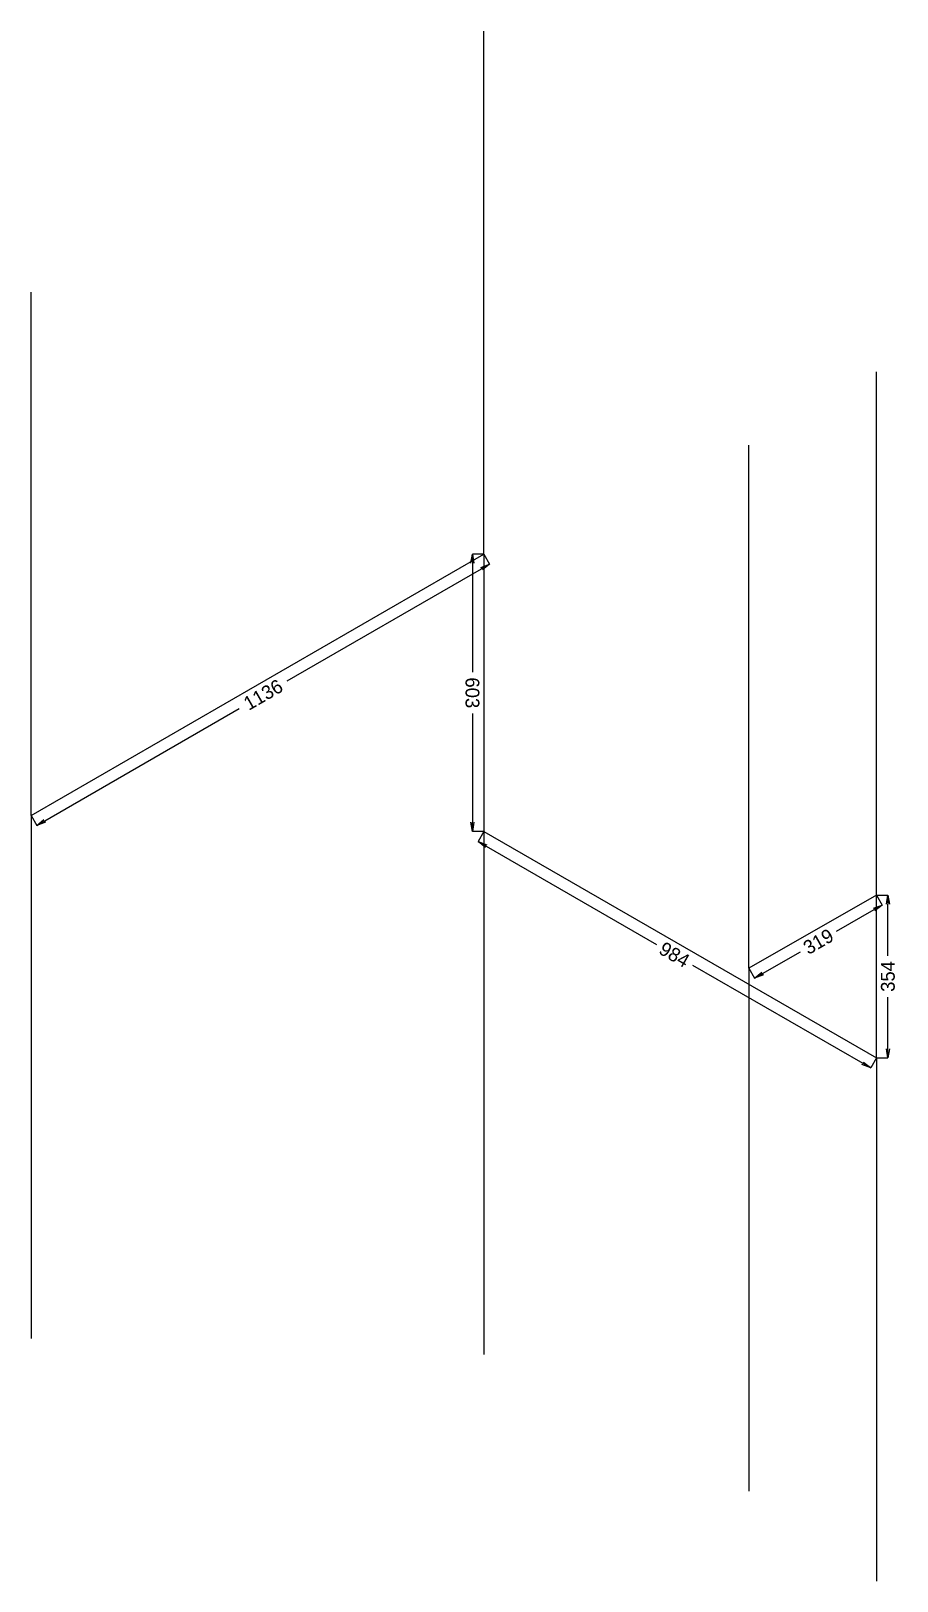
# Model space of a CAD drawing. Header units: metres. Extents: x 0 to 1882, y -1664 to 1705.
import ezdxf

# ---------------------------------------------------------------- set-up
doc = ezdxf.new("R2010")
doc.units = ezdxf.units.M
doc.dimstyles.new('custom_dimstyle', dxfattribs={"dimtxt": 30, "dimasz": 20, "dimexe": 1.25, "dimexo": 0.625, "dimtad": 1, "dimdec": 0, "dimblk": 'OPEN', "dimcen": 2.5, "dimclrd": 3, "dimclre": 3, "dimazin": 3, "dimtfac": 1, "dimtmove": 0, "dimatfit": 3})

# ---------------------------------------------------------------- blocks, each defined once
blk = doc.blocks.new('_OPEN')
at = {"color": 0, "linetype": 'BYBLOCK'}
blk.add_line((0, 0), (-1, 0), dxfattribs=at)
blk.add_lwpolyline([(-1, 0.16), (0, 0), (-1, -0.16)], dxfattribs=at)
blk = doc.blocks.new('*D1')
at = {"color": 3}
for p, q in [((984, 568), (996.5, 546.3)), ((556.5, 292.3), (979.2, 536.3)), ((29.8, -11.7), (452.5, 232.4)), ((0, 0), (12.5, -21.7))]:
    blk.add_line(p, q, dxfattribs=at)
at = {"layer": 'Defpoints'}
for p in [(984, 568), (0, 0), (12.5, -21.7)]:
    blk.add_point(p, dxfattribs=at)
at = {"xscale": 20, "yscale": 20}
for p, rotation in [((996.5, 546.3), 29.99507961713978), ((12.5, -21.7), 209.99507961713977)]:
    blk.add_blockref('_OPEN', p, dxfattribs=dict(at, rotation=rotation))
at = {"insert": (504.5, 262.3), "char_height": 30, "attachment_point": 5, "rotation": 29.9951}
blk.add_mtext('1136', dxfattribs=at)
blk = doc.blocks.new('*D2')
at = {"color": 3}
for p, q in [((984, 568), (959, 568)), ((959, 548), (959, 311.5)), ((959, 221.5), (959, -15)), ((984, -35), (959, -35))]:
    blk.add_line(p, q, dxfattribs=at)
at = {"layer": 'Defpoints'}
for p in [(959, 568), (984, 568), (984, -35)]:
    blk.add_point(p, dxfattribs=at)
at = {"xscale": 20, "yscale": 20}
for p, rotation in [((959, 568), 90), ((959, -35), -90)]:
    blk.add_blockref('_OPEN', p, dxfattribs=dict(at, rotation=rotation))
at = {"insert": (959, 266.5), "char_height": 30, "attachment_point": 5, "rotation": 270}
blk.add_mtext('603', dxfattribs=at)
blk = doc.blocks.new('*D3')
at = {"color": 3}
for p, q in [((984, -35), (971.5, -56.7)), ((988.8, -66.6), (1359, -280.2)), ((1437, -325.1), (1807.2, -538.7)), ((1837, -527), (1824.5, -548.7))]:
    blk.add_line(p, q, dxfattribs=at)
at = {"layer": 'Defpoints'}
for p in [(971.5, -56.7), (984, -35), (1837, -527)]:
    blk.add_point(p, dxfattribs=at)
at = {"xscale": 20, "yscale": 20}
for p, rotation in [((971.5, -56.7), 150.0241758871879), ((1824.5, -548.7), -29.975824112812088)]:
    blk.add_blockref('_OPEN', p, dxfattribs=dict(at, rotation=rotation))
at = {"insert": (1398, -302.7), "char_height": 30, "attachment_point": 5, "rotation": 330.0242}
blk.add_mtext('984', dxfattribs=at)
blk = doc.blocks.new('*D4')
at = {"color": 3}
for p, q in [((1837, -173), (1862, -173)), ((1862, -305), (1862, -193)), ((1862, -507), (1862, -395)), ((1837, -527), (1862, -527))]:
    blk.add_line(p, q, dxfattribs=at)
at = {"layer": 'Defpoints'}
for p in [(1837, -173), (1837, -527), (1862, -527)]:
    blk.add_point(p, dxfattribs=at)
at = {"xscale": 20, "yscale": 20}
for p, rotation in [((1862, -173), 90), ((1862, -527), 270)]:
    blk.add_blockref('_OPEN', p, dxfattribs=dict(at, rotation=rotation))
at = {"insert": (1862, -350), "char_height": 30, "attachment_point": 5, "rotation": 90}
blk.add_mtext('354', dxfattribs=at)
blk = doc.blocks.new('*D5')
at = {"color": 3}
for p, q in [((1837, -173), (1849.4, -194.7)), ((1750, -251.8), (1832.1, -204.6)), ((1589.8, -343.7), (1671.9, -296.6)), ((1560, -332), (1572.4, -353.7))]:
    blk.add_line(p, q, dxfattribs=at)
at = {"layer": 'Defpoints'}
for p in [(1837, -173), (1560, -332), (1572.4, -353.7)]:
    blk.add_point(p, dxfattribs=at)
at = {"xscale": 20, "yscale": 20}
for p, rotation in [((1849.4, -194.7), 29.8561350979213), ((1572.4, -353.7), 209.8561350979213)]:
    blk.add_blockref('_OPEN', p, dxfattribs=dict(at, rotation=rotation))
at = {"insert": (1710.9, -274.2), "char_height": 30, "attachment_point": 5, "rotation": 29.8561}
blk.add_mtext('319', dxfattribs=at)

msp = doc.modelspace()

# ---------------------------------------------------------------- linework, layer by layer
for p, q in [((984, 568), (984, 1705)), ((0, 0), (0, 1137)), ((1837, -173), (1837, 964)), ((1560, -332), (1560, 805)), ((0, 0), (984, 568)), ((984, 568), (984, -35)), ((0, 0), (0, -1137)), ((984, -35), (1837, -527)), ((984, -35), (984, -1172)), ((1837, -173), (1560, -332)), ((1837, -527), (1837, -173)), ((1560, -332), (1560, -1469)), ((1837, -527), (1837, -1664))]:
    msp.add_line(p, q)

# ---------------------------------------------------------------- dimensions: what is measured, and where the dimension line sits
for base, p1, p2, angle, text, picture, middle in [((12.5, -21.7), (0, 0), (984, 568), 29.9951, '1136', '*D1', (504.5, 262.3)), ((959, 568), (984, 568), (984, -35), 270, '603', '*D2', (959, 266.5)), ((971.5, -56.7), (984, -35), (1837, -527), 330.0242, '984', '*D3', (1398, -302.7)), ((1572.4, -353.7), (1560, -332), (1837, -173), 29.8561, '319', '*D5', (1710.9, -274.2))]:
    dim = msp.add_linear_dim(base=base, p1=p1, p2=p2, angle=angle, text=text, dimstyle='custom_dimstyle')
    dim.commit()
    dim.dimension.update_dxf_attribs({"geometry": picture, "text_midpoint": middle})
dim = msp.add_linear_dim(base=(1862, -527), p1=(1837, -527), p2=(1837, -173), angle=90, dimstyle='custom_dimstyle')
dim.commit()
dim.dimension.update_dxf_attribs({"geometry": '*D4', "text_midpoint": (1862, -350)})

doc.saveas('drawing.dxf')
